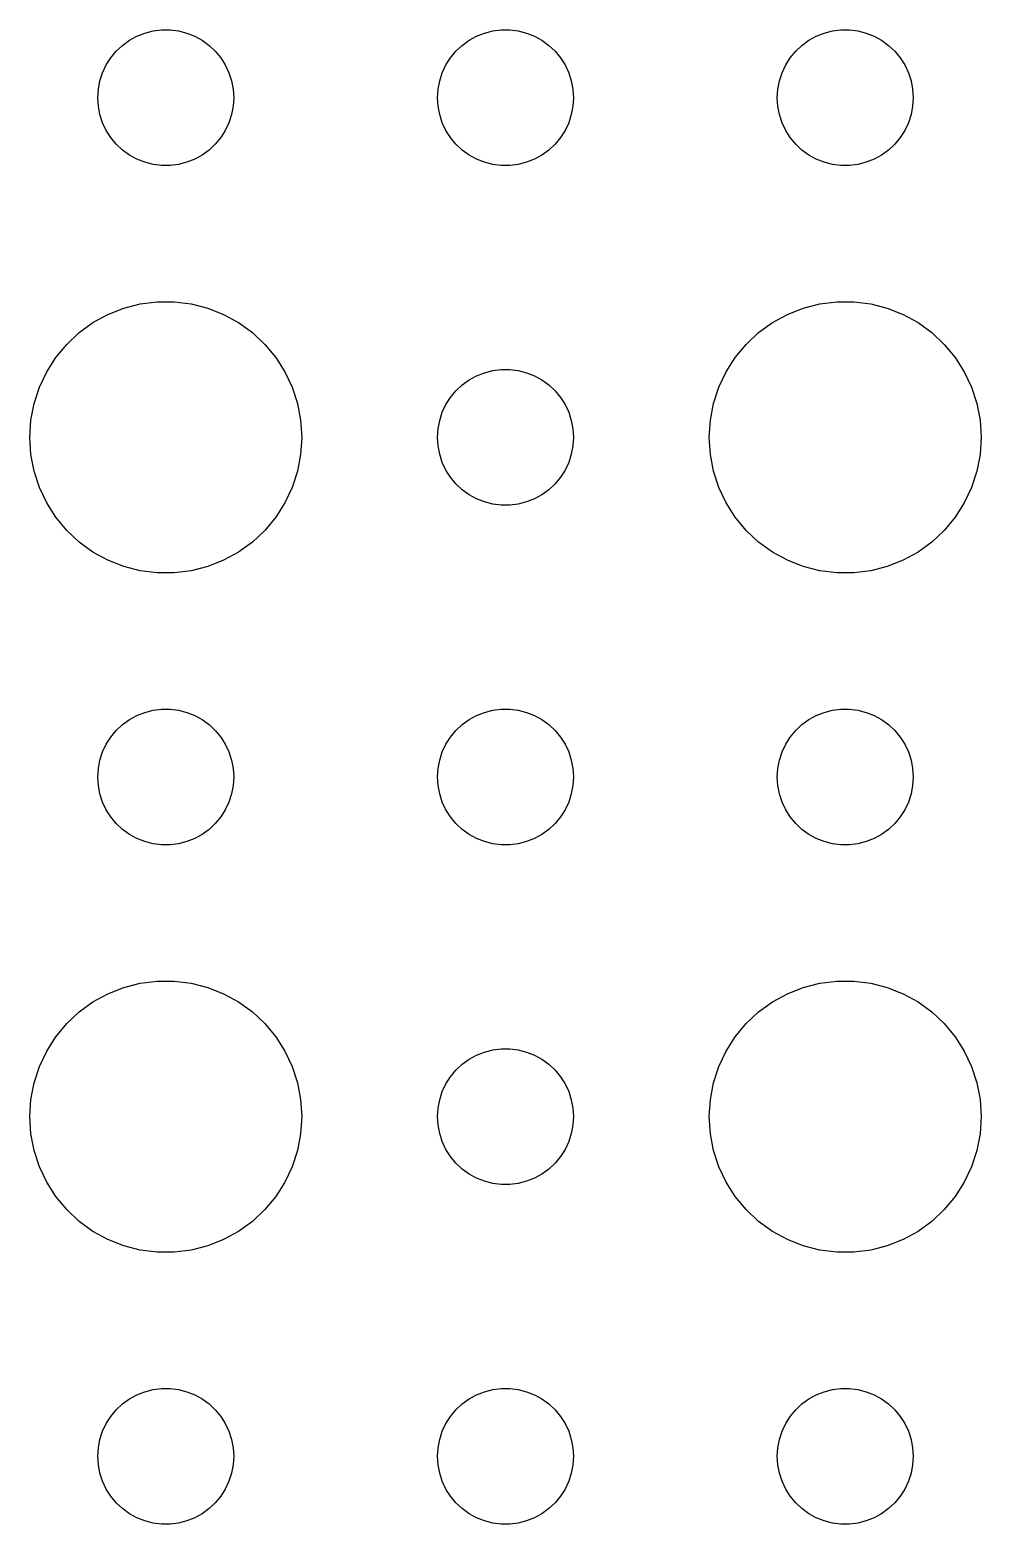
# Model space of a CAD drawing. Header units: metres. Extents: x -150 to 150, y -149 to 149.
# Drawn here: x 49.5 to 70.5, y -1.5 to 31.5 of the extents above; entities that cross this region are included whole.
import ezdxf

# ---------------------------------------------------------------- set-up
doc = ezdxf.new("R2010")
doc.units = ezdxf.units.M

msp = doc.modelspace()

# ---------------------------------------------------------------- linework, layer by layer
for p, q in [((51.6963, 31.2665), (51.8613, 31.3572)), ((51.8613, 31.3572), (52.0365, 31.4266)), ((52.0365, 31.4266), (52.2189, 31.4734)), ((52.2189, 31.4734), (52.4058, 31.497)), ((52.4058, 31.497), (52.5942, 31.497)), ((52.5942, 31.497), (52.7811, 31.4734)), ((52.7811, 31.4734), (52.9635, 31.4266)), ((52.9635, 31.4266), (53.1387, 31.3572)), ((53.1387, 31.3572), (53.3037, 31.2665)), ((59.1963, 31.2665), (59.3613, 31.3572)), ((59.3613, 31.3572), (59.5365, 31.4266)), ((59.5365, 31.4266), (59.7189, 31.4734)), ((59.7189, 31.4734), (59.9058, 31.497)), ((59.9058, 31.497), (60.0942, 31.497)), ((60.0942, 31.497), (60.2811, 31.4734)), ((60.2811, 31.4734), (60.4635, 31.4266)), ((60.4635, 31.4266), (60.6387, 31.3572)), ((60.6387, 31.3572), (60.8037, 31.2665)), ((66.6963, 31.2665), (66.8613, 31.3572)), ((66.8613, 31.3572), (67.0365, 31.4266)), ((67.0365, 31.4266), (67.2189, 31.4734)), ((67.2189, 31.4734), (67.4058, 31.497)), ((67.4058, 31.497), (67.5942, 31.497)), ((67.5942, 31.497), (67.7811, 31.4734)), ((67.7811, 31.4734), (67.9635, 31.4266)), ((67.9635, 31.4266), (68.1387, 31.3572)), ((68.1387, 31.3572), (68.3037, 31.2665)), ((51.2865, 30.8817), (51.4065, 31.0268)), ((51.4065, 31.0268), (51.5439, 31.1558)), ((51.5439, 31.1558), (51.6963, 31.2665)), ((53.3037, 31.2665), (53.4561, 31.1558)), ((53.4561, 31.1558), (53.5934, 31.0268)), ((53.5934, 31.0268), (53.7135, 30.8817)), ((58.7865, 30.8817), (58.9065, 31.0268)), ((58.9065, 31.0268), (59.0439, 31.1558)), ((59.0439, 31.1558), (59.1963, 31.2665)), ((60.8037, 31.2665), (60.9561, 31.1558)), ((60.9561, 31.1558), (61.0934, 31.0268)), ((61.0934, 31.0268), (61.2135, 30.8817)), ((66.2865, 30.8817), (66.4065, 31.0268)), ((66.4065, 31.0268), (66.5439, 31.1558)), ((66.5439, 31.1558), (66.6963, 31.2665)), ((68.3037, 31.2665), (68.4561, 31.1558)), ((68.4561, 31.1558), (68.5934, 31.0268)), ((68.5934, 31.0268), (68.7135, 30.8817)), ((51.1053, 30.5522), (51.1855, 30.7226)), ((51.1855, 30.7226), (51.2865, 30.8817)), ((53.7135, 30.8817), (53.8145, 30.7226)), ((53.8145, 30.7226), (53.8947, 30.5522)), ((58.6053, 30.5522), (58.6855, 30.7226)), ((58.6855, 30.7226), (58.7865, 30.8817)), ((61.2135, 30.8817), (61.3145, 30.7226)), ((61.3145, 30.7226), (61.3947, 30.5522)), ((66.1053, 30.5522), (66.1855, 30.7226)), ((66.1855, 30.7226), (66.2865, 30.8817)), ((68.7135, 30.8817), (68.8145, 30.7226)), ((68.8145, 30.7226), (68.8947, 30.5522)), ((51.0118, 30.188), (51.0471, 30.373)), ((51.0471, 30.373), (51.1053, 30.5522)), ((53.8947, 30.5522), (53.9529, 30.373)), ((53.9529, 30.373), (53.9882, 30.188)), ((58.5118, 30.188), (58.5471, 30.373)), ((58.5471, 30.373), (58.6053, 30.5522)), ((61.3947, 30.5522), (61.4529, 30.373)), ((61.4529, 30.373), (61.4882, 30.188)), ((66.0118, 30.188), (66.0471, 30.373)), ((66.0471, 30.373), (66.1053, 30.5522)), ((68.8947, 30.5522), (68.9529, 30.373)), ((68.9529, 30.373), (68.9882, 30.188)), ((51, 30), (51.0118, 30.188)), ((53.9882, 30.188), (54, 30)), ((58.5, 30), (58.5118, 30.188)), ((61.4882, 30.188), (61.5, 30)), ((66, 30), (66.0118, 30.188)), ((68.9882, 30.188), (69, 30)), ((51.0118, 29.812), (51, 30)), ((51.0471, 29.627), (51.0118, 29.812)), ((53.9882, 29.812), (53.9529, 29.627)), ((54, 30), (53.9882, 29.812)), ((58.5118, 29.812), (58.5, 30)), ((58.5471, 29.627), (58.5118, 29.812)), ((61.4882, 29.812), (61.4529, 29.627)), ((61.5, 30), (61.4882, 29.812)), ((66.0118, 29.812), (66, 30)), ((66.0471, 29.627), (66.0118, 29.812)), ((68.9882, 29.812), (68.9529, 29.627)), ((69, 30), (68.9882, 29.812)), ((51.1053, 29.4478), (51.0471, 29.627)), ((51.1855, 29.2774), (51.1053, 29.4478)), ((53.8947, 29.4478), (53.8145, 29.2774)), ((53.9529, 29.627), (53.8947, 29.4478)), ((58.6053, 29.4478), (58.5471, 29.627)), ((58.6855, 29.2774), (58.6053, 29.4478)), ((61.3947, 29.4478), (61.3145, 29.2774)), ((61.4529, 29.627), (61.3947, 29.4478)), ((66.1053, 29.4478), (66.0471, 29.627)), ((66.1855, 29.2774), (66.1053, 29.4478)), ((68.8947, 29.4478), (68.8145, 29.2774)), ((68.9529, 29.627), (68.8947, 29.4478)), ((51.2865, 29.1183), (51.1855, 29.2774)), ((51.4065, 28.9732), (51.2865, 29.1183)), ((53.7135, 29.1183), (53.5934, 28.9732)), ((53.8145, 29.2774), (53.7135, 29.1183)), ((58.7865, 29.1183), (58.6855, 29.2774)), ((58.9065, 28.9732), (58.7865, 29.1183)), ((61.2135, 29.1183), (61.0934, 28.9732)), ((61.3145, 29.2774), (61.2135, 29.1183)), ((66.2865, 29.1183), (66.1855, 29.2774)), ((66.4065, 28.9732), (66.2865, 29.1183)), ((68.7135, 29.1183), (68.5934, 28.9732)), ((68.8145, 29.2774), (68.7135, 29.1183)), ((51.5439, 28.8442), (51.4065, 28.9732)), ((51.6963, 28.7335), (51.5439, 28.8442)), ((51.8613, 28.6427), (51.6963, 28.7335)), ((53.3037, 28.7335), (53.1387, 28.6427)), ((53.4561, 28.8442), (53.3037, 28.7335)), ((53.5934, 28.9732), (53.4561, 28.8442)), ((59.0439, 28.8442), (58.9065, 28.9732)), ((59.1963, 28.7335), (59.0439, 28.8442)), ((59.3613, 28.6427), (59.1963, 28.7335)), ((60.8037, 28.7335), (60.6387, 28.6427)), ((60.9561, 28.8442), (60.8037, 28.7335)), ((61.0934, 28.9732), (60.9561, 28.8442)), ((66.5439, 28.8442), (66.4065, 28.9732)), ((66.6963, 28.7335), (66.5439, 28.8442)), ((66.8613, 28.6427), (66.6963, 28.7335)), ((68.3037, 28.7335), (68.1387, 28.6427)), ((68.4561, 28.8442), (68.3037, 28.7335)), ((68.5934, 28.9732), (68.4561, 28.8442)), ((52.0365, 28.5734), (51.8613, 28.6427)), ((52.2189, 28.5266), (52.0365, 28.5734)), ((52.4058, 28.503), (52.2189, 28.5266)), ((52.5942, 28.503), (52.4058, 28.503)), ((52.7811, 28.5266), (52.5942, 28.503)), ((52.9635, 28.5734), (52.7811, 28.5266)), ((53.1387, 28.6427), (52.9635, 28.5734)), ((59.5365, 28.5734), (59.3613, 28.6427)), ((59.7189, 28.5266), (59.5365, 28.5734)), ((59.9058, 28.503), (59.7189, 28.5266)), ((60.0942, 28.503), (59.9058, 28.503)), ((60.2811, 28.5266), (60.0942, 28.503)), ((60.4635, 28.5734), (60.2811, 28.5266)), ((60.6387, 28.6427), (60.4635, 28.5734)), ((67.0365, 28.5734), (66.8613, 28.6427)), ((67.2189, 28.5266), (67.0365, 28.5734)), ((67.4058, 28.503), (67.2189, 28.5266)), ((67.5942, 28.503), (67.4058, 28.503)), ((67.7811, 28.5266), (67.5942, 28.503)), ((67.9635, 28.5734), (67.7811, 28.5266)), ((68.1387, 28.6427), (67.9635, 28.5734)), ((51.5729, 25.3532), (51.9379, 25.4469)), ((51.9379, 25.4469), (52.3116, 25.4941)), ((52.3116, 25.4941), (52.6884, 25.4941)), ((52.6884, 25.4941), (53.0621, 25.4469)), ((53.0621, 25.4469), (53.427, 25.3532)), ((66.573, 25.3532), (66.9379, 25.4469)), ((66.9379, 25.4469), (67.3116, 25.4941)), ((67.3116, 25.4941), (67.6884, 25.4941)), ((67.6884, 25.4941), (68.0621, 25.4469)), ((68.0621, 25.4469), (68.427, 25.3532)), ((50.8925, 25.033), (51.2227, 25.2145)), ((51.2227, 25.2145), (51.5729, 25.3532)), ((53.427, 25.3532), (53.7773, 25.2145)), ((53.7773, 25.2145), (54.1075, 25.033)), ((65.8925, 25.033), (66.2227, 25.2145)), ((66.2227, 25.2145), (66.573, 25.3532)), ((68.427, 25.3532), (68.7773, 25.2145)), ((68.7773, 25.2145), (69.1075, 25.033)), ((50.3131, 24.5536), (50.5877, 24.8115)), ((50.5877, 24.8115), (50.8925, 25.033)), ((54.1075, 25.033), (54.4123, 24.8115)), ((54.4123, 24.8115), (54.6869, 24.5536)), ((65.3131, 24.5536), (65.5877, 24.8115)), ((65.5877, 24.8115), (65.8925, 25.033)), ((69.1075, 25.033), (69.4123, 24.8115)), ((69.4123, 24.8115), (69.6869, 24.5536)), ((50.0729, 24.2634), (50.3131, 24.5536)), ((54.6869, 24.5536), (54.927, 24.2634)), ((65.073, 24.2634), (65.3131, 24.5536)), ((69.6869, 24.5536), (69.927, 24.2634)), ((49.8711, 23.9453), (50.0729, 24.2634)), ((54.927, 24.2634), (55.1289, 23.9453)), ((64.8711, 23.9453), (65.073, 24.2634)), ((69.927, 24.2634), (70.1289, 23.9453)), ((49.7107, 23.6044), (49.8711, 23.9453)), ((55.1289, 23.9453), (55.2893, 23.6044)), ((59.0439, 23.6558), (59.1963, 23.7665)), ((59.1963, 23.7665), (59.3613, 23.8572)), ((59.3613, 23.8572), (59.5365, 23.9266)), ((59.5365, 23.9266), (59.7189, 23.9734)), ((59.7189, 23.9734), (59.9058, 23.997)), ((59.9058, 23.997), (60.0942, 23.997)), ((60.0942, 23.997), (60.2811, 23.9734)), ((60.2811, 23.9734), (60.4635, 23.9266)), ((60.4635, 23.9266), (60.6387, 23.8572)), ((60.6387, 23.8572), (60.8037, 23.7665)), ((60.8037, 23.7665), (60.9561, 23.6558)), ((64.7107, 23.6044), (64.8711, 23.9453)), ((70.1289, 23.9453), (70.2893, 23.6044)), ((49.5942, 23.2461), (49.7107, 23.6044)), ((55.2893, 23.6044), (55.4057, 23.2461)), ((58.7865, 23.3817), (58.9065, 23.5268)), ((58.9065, 23.5268), (59.0439, 23.6558)), ((60.9561, 23.6558), (61.0934, 23.5268)), ((61.0934, 23.5268), (61.2135, 23.3817)), ((64.5943, 23.2461), (64.7107, 23.6044)), ((70.2893, 23.6044), (70.4057, 23.2461)), ((49.5237, 22.876), (49.5942, 23.2461)), ((55.4057, 23.2461), (55.4763, 22.876)), ((58.6053, 23.0522), (58.6855, 23.2226)), ((58.6855, 23.2226), (58.7865, 23.3817)), ((61.2135, 23.3817), (61.3145, 23.2226)), ((61.3145, 23.2226), (61.3947, 23.0522)), ((64.5237, 22.876), (64.5943, 23.2461)), ((70.4057, 23.2461), (70.4763, 22.876)), ((49.5, 22.5), (49.5237, 22.876)), ((55.4763, 22.876), (55.5, 22.5)), ((58.5118, 22.688), (58.5471, 22.873)), ((58.5471, 22.873), (58.6053, 23.0522)), ((61.3947, 23.0522), (61.4529, 22.873)), ((61.4529, 22.873), (61.4882, 22.688)), ((64.5, 22.5), (64.5237, 22.876)), ((70.4763, 22.876), (70.5, 22.5)), ((49.5237, 22.124), (49.5, 22.5)), ((55.5, 22.5), (55.4763, 22.124)), ((58.5, 22.5), (58.5118, 22.688)), ((58.5118, 22.312), (58.5, 22.5)), ((61.4882, 22.688), (61.5, 22.5)), ((61.5, 22.5), (61.4882, 22.312)), ((64.5237, 22.124), (64.5, 22.5)), ((70.5, 22.5), (70.4763, 22.124)), ((49.5942, 21.7539), (49.5237, 22.124)), ((55.4763, 22.124), (55.4057, 21.7539)), ((58.5471, 22.127), (58.5118, 22.312)), ((58.6053, 21.9478), (58.5471, 22.127)), ((61.4529, 22.127), (61.3947, 21.9478)), ((61.4882, 22.312), (61.4529, 22.127)), ((64.5943, 21.7539), (64.5237, 22.124)), ((70.4763, 22.124), (70.4057, 21.7539)), ((58.6855, 21.7774), (58.6053, 21.9478)), ((58.7865, 21.6183), (58.6855, 21.7774)), ((61.3145, 21.7774), (61.2135, 21.6183)), ((61.3947, 21.9478), (61.3145, 21.7774)), ((49.7107, 21.3956), (49.5942, 21.7539)), ((55.4057, 21.7539), (55.2893, 21.3956)), ((58.9065, 21.4732), (58.7865, 21.6183)), ((59.0439, 21.3442), (58.9065, 21.4732)), ((61.0934, 21.4732), (60.9561, 21.3442)), ((61.2135, 21.6183), (61.0934, 21.4732)), ((64.7107, 21.3956), (64.5943, 21.7539)), ((70.4057, 21.7539), (70.2893, 21.3956)), ((49.8711, 21.0547), (49.7107, 21.3956)), ((55.2893, 21.3956), (55.1289, 21.0547)), ((59.1963, 21.2335), (59.0439, 21.3442)), ((59.3613, 21.1427), (59.1963, 21.2335)), ((59.5365, 21.0734), (59.3613, 21.1427)), ((60.6387, 21.1427), (60.4635, 21.0734)), ((60.8037, 21.2335), (60.6387, 21.1427)), ((60.9561, 21.3442), (60.8037, 21.2335)), ((64.8711, 21.0547), (64.7107, 21.3956)), ((70.2893, 21.3956), (70.1289, 21.0547)), ((50.0729, 20.7366), (49.8711, 21.0547)), ((55.1289, 21.0547), (54.927, 20.7366)), ((59.7189, 21.0266), (59.5365, 21.0734)), ((59.9058, 21.003), (59.7189, 21.0266)), ((60.0942, 21.003), (59.9058, 21.003)), ((60.2811, 21.0266), (60.0942, 21.003)), ((60.4635, 21.0734), (60.2811, 21.0266)), ((65.073, 20.7366), (64.8711, 21.0547)), ((70.1289, 21.0547), (69.927, 20.7366)), ((50.3131, 20.4464), (50.0729, 20.7366)), ((54.927, 20.7366), (54.6869, 20.4464)), ((65.3131, 20.4464), (65.073, 20.7366)), ((69.927, 20.7366), (69.6869, 20.4464)), ((50.5877, 20.1884), (50.3131, 20.4464)), ((50.8925, 19.967), (50.5877, 20.1884)), ((54.4123, 20.1884), (54.1075, 19.967)), ((54.6869, 20.4464), (54.4123, 20.1884)), ((65.5877, 20.1884), (65.3131, 20.4464)), ((65.8925, 19.967), (65.5877, 20.1884)), ((69.4123, 20.1884), (69.1075, 19.967)), ((69.6869, 20.4464), (69.4123, 20.1884)), ((51.2227, 19.7855), (50.8925, 19.967)), ((54.1075, 19.967), (53.7773, 19.7855)), ((66.2227, 19.7855), (65.8925, 19.967)), ((69.1075, 19.967), (68.7773, 19.7855)), ((51.5729, 19.6468), (51.2227, 19.7855)), ((51.9379, 19.5531), (51.5729, 19.6468)), ((52.3116, 19.5059), (51.9379, 19.5531)), ((52.6884, 19.5059), (52.3116, 19.5059)), ((53.0621, 19.5531), (52.6884, 19.5059)), ((53.427, 19.6468), (53.0621, 19.5531)), ((53.7773, 19.7855), (53.427, 19.6468)), ((66.573, 19.6468), (66.2227, 19.7855)), ((66.9379, 19.5531), (66.573, 19.6468)), ((67.3116, 19.5059), (66.9379, 19.5531)), ((67.6884, 19.5059), (67.3116, 19.5059)), ((68.0621, 19.5531), (67.6884, 19.5059)), ((68.427, 19.6468), (68.0621, 19.5531)), ((68.7773, 19.7855), (68.427, 19.6468)), ((51.5439, 16.1558), (51.6963, 16.2665)), ((51.6963, 16.2665), (51.8613, 16.3572)), ((51.8613, 16.3572), (52.0365, 16.4266)), ((52.0365, 16.4266), (52.2189, 16.4734)), ((52.2189, 16.4734), (52.4058, 16.497)), ((52.4058, 16.497), (52.5942, 16.497)), ((52.5942, 16.497), (52.7811, 16.4734)), ((52.7811, 16.4734), (52.9635, 16.4266)), ((52.9635, 16.4266), (53.1387, 16.3572)), ((53.1387, 16.3572), (53.3037, 16.2665)), ((53.3037, 16.2665), (53.4561, 16.1558)), ((59.0439, 16.1558), (59.1963, 16.2665)), ((59.1963, 16.2665), (59.3613, 16.3572)), ((59.3613, 16.3572), (59.5365, 16.4266)), ((59.5365, 16.4266), (59.7189, 16.4734)), ((59.7189, 16.4734), (59.9058, 16.497)), ((59.9058, 16.497), (60.0942, 16.497)), ((60.0942, 16.497), (60.2811, 16.4734)), ((60.2811, 16.4734), (60.4635, 16.4266)), ((60.4635, 16.4266), (60.6387, 16.3572)), ((60.6387, 16.3572), (60.8037, 16.2665)), ((60.8037, 16.2665), (60.9561, 16.1558)), ((66.5439, 16.1558), (66.6963, 16.2665)), ((66.6963, 16.2665), (66.8613, 16.3572)), ((66.8613, 16.3572), (67.0365, 16.4266)), ((67.0365, 16.4266), (67.2189, 16.4734)), ((67.2189, 16.4734), (67.4058, 16.497)), ((67.4058, 16.497), (67.5942, 16.497)), ((67.5942, 16.497), (67.7811, 16.4734)), ((67.7811, 16.4734), (67.9635, 16.4266)), ((67.9635, 16.4266), (68.1387, 16.3572)), ((68.1387, 16.3572), (68.3037, 16.2665)), ((68.3037, 16.2665), (68.4561, 16.1558)), ((51.1855, 15.7226), (51.2865, 15.8817)), ((51.2865, 15.8817), (51.4065, 16.0268)), ((51.4065, 16.0268), (51.5439, 16.1558)), ((53.4561, 16.1558), (53.5934, 16.0268)), ((53.5934, 16.0268), (53.7135, 15.8817)), ((53.7135, 15.8817), (53.8145, 15.7226)), ((58.6855, 15.7226), (58.7865, 15.8817)), ((58.7865, 15.8817), (58.9065, 16.0268)), ((58.9065, 16.0268), (59.0439, 16.1558)), ((60.9561, 16.1558), (61.0934, 16.0268)), ((61.0934, 16.0268), (61.2135, 15.8817)), ((61.2135, 15.8817), (61.3145, 15.7226)), ((66.1855, 15.7226), (66.2865, 15.8817)), ((66.2865, 15.8817), (66.4065, 16.0268)), ((66.4065, 16.0268), (66.5439, 16.1558)), ((68.4561, 16.1558), (68.5934, 16.0268)), ((68.5934, 16.0268), (68.7135, 15.8817)), ((68.7135, 15.8817), (68.8145, 15.7226)), ((51.0471, 15.373), (51.1053, 15.5522)), ((51.1053, 15.5522), (51.1855, 15.7226)), ((53.8145, 15.7226), (53.8947, 15.5522)), ((53.8947, 15.5522), (53.9529, 15.373)), ((58.5471, 15.373), (58.6053, 15.5522)), ((58.6053, 15.5522), (58.6855, 15.7226)), ((61.3145, 15.7226), (61.3947, 15.5522)), ((61.3947, 15.5522), (61.4529, 15.373)), ((66.0471, 15.373), (66.1053, 15.5522)), ((66.1053, 15.5522), (66.1855, 15.7226)), ((68.8145, 15.7226), (68.8947, 15.5522)), ((68.8947, 15.5522), (68.9529, 15.373)), ((51, 15), (51.0118, 15.188)), ((51.0118, 15.188), (51.0471, 15.373)), ((53.9529, 15.373), (53.9882, 15.188)), ((53.9882, 15.188), (54, 15)), ((58.5, 15), (58.5118, 15.188)), ((58.5118, 15.188), (58.5471, 15.373)), ((61.4529, 15.373), (61.4882, 15.188)), ((61.4882, 15.188), (61.5, 15)), ((66, 15), (66.0118, 15.188)), ((66.0118, 15.188), (66.0471, 15.373)), ((68.9529, 15.373), (68.9882, 15.188)), ((68.9882, 15.188), (69, 15)), ((51.0118, 14.812), (51, 15)), ((54, 15), (53.9882, 14.812)), ((58.5118, 14.812), (58.5, 15)), ((61.5, 15), (61.4882, 14.812)), ((66.0118, 14.812), (66, 15)), ((69, 15), (68.9882, 14.812)), ((51.0471, 14.627), (51.0118, 14.812)), ((51.1053, 14.4478), (51.0471, 14.627)), ((53.9529, 14.627), (53.8947, 14.4478)), ((53.9882, 14.812), (53.9529, 14.627)), ((58.5471, 14.627), (58.5118, 14.812)), ((58.6053, 14.4478), (58.5471, 14.627)), ((61.4529, 14.627), (61.3947, 14.4478)), ((61.4882, 14.812), (61.4529, 14.627)), ((66.0471, 14.627), (66.0118, 14.812)), ((66.1053, 14.4478), (66.0471, 14.627)), ((68.9529, 14.627), (68.8947, 14.4478)), ((68.9882, 14.812), (68.9529, 14.627)), ((51.1855, 14.2774), (51.1053, 14.4478)), ((51.2865, 14.1183), (51.1855, 14.2774)), ((53.8145, 14.2774), (53.7135, 14.1183)), ((53.8947, 14.4478), (53.8145, 14.2774)), ((58.6855, 14.2774), (58.6053, 14.4478)), ((58.7865, 14.1183), (58.6855, 14.2774)), ((61.3145, 14.2774), (61.2135, 14.1183)), ((61.3947, 14.4478), (61.3145, 14.2774)), ((66.1855, 14.2774), (66.1053, 14.4478)), ((66.2865, 14.1183), (66.1855, 14.2774)), ((68.8145, 14.2774), (68.7135, 14.1183)), ((68.8947, 14.4478), (68.8145, 14.2774)), ((51.4065, 13.9732), (51.2865, 14.1183)), ((51.5439, 13.8442), (51.4065, 13.9732)), ((53.5934, 13.9732), (53.4561, 13.8442)), ((53.7135, 14.1183), (53.5934, 13.9732)), ((58.9065, 13.9732), (58.7865, 14.1183)), ((59.0439, 13.8442), (58.9065, 13.9732)), ((61.0934, 13.9732), (60.9561, 13.8442)), ((61.2135, 14.1183), (61.0934, 13.9732)), ((66.4065, 13.9732), (66.2865, 14.1183)), ((66.5439, 13.8442), (66.4065, 13.9732)), ((68.5934, 13.9732), (68.4561, 13.8442)), ((68.7135, 14.1183), (68.5934, 13.9732)), ((51.6963, 13.7335), (51.5439, 13.8442)), ((51.8613, 13.6427), (51.6963, 13.7335)), ((52.0365, 13.5734), (51.8613, 13.6427)), ((52.2189, 13.5266), (52.0365, 13.5734)), ((52.9635, 13.5734), (52.7811, 13.5266)), ((53.1387, 13.6427), (52.9635, 13.5734)), ((53.3037, 13.7335), (53.1387, 13.6427)), ((53.4561, 13.8442), (53.3037, 13.7335)), ((59.1963, 13.7335), (59.0439, 13.8442)), ((59.3613, 13.6427), (59.1963, 13.7335)), ((59.5365, 13.5734), (59.3613, 13.6427)), ((59.7189, 13.5266), (59.5365, 13.5734)), ((60.4635, 13.5734), (60.2811, 13.5266)), ((60.6387, 13.6427), (60.4635, 13.5734)), ((60.8037, 13.7335), (60.6387, 13.6427)), ((60.9561, 13.8442), (60.8037, 13.7335)), ((66.6963, 13.7335), (66.5439, 13.8442)), ((66.8613, 13.6427), (66.6963, 13.7335)), ((67.0365, 13.5734), (66.8613, 13.6427)), ((67.2189, 13.5266), (67.0365, 13.5734)), ((67.9635, 13.5734), (67.7811, 13.5266)), ((68.1387, 13.6427), (67.9635, 13.5734)), ((68.3037, 13.7335), (68.1387, 13.6427)), ((68.4561, 13.8442), (68.3037, 13.7335)), ((52.4058, 13.5029), (52.2189, 13.5266)), ((52.5942, 13.5029), (52.4058, 13.5029)), ((52.7811, 13.5266), (52.5942, 13.5029)), ((59.9058, 13.5029), (59.7189, 13.5266)), ((60.0942, 13.5029), (59.9058, 13.5029)), ((60.2811, 13.5266), (60.0942, 13.5029)), ((67.4058, 13.5029), (67.2189, 13.5266)), ((67.5942, 13.5029), (67.4058, 13.5029)), ((67.7811, 13.5266), (67.5942, 13.5029)), ((51.2227, 10.2145), (51.5729, 10.3532)), ((51.5729, 10.3532), (51.9379, 10.4469)), ((51.9379, 10.4469), (52.3116, 10.4941)), ((52.3116, 10.4941), (52.6884, 10.4941)), ((52.6884, 10.4941), (53.0621, 10.4469)), ((53.0621, 10.4469), (53.427, 10.3532)), ((53.427, 10.3532), (53.7773, 10.2145)), ((66.2227, 10.2145), (66.573, 10.3532)), ((66.573, 10.3532), (66.9379, 10.4469)), ((66.9379, 10.4469), (67.3116, 10.4941)), ((67.3116, 10.4941), (67.6884, 10.4941)), ((67.6884, 10.4941), (68.0621, 10.4469)), ((68.0621, 10.4469), (68.427, 10.3532)), ((68.427, 10.3532), (68.7773, 10.2145)), ((50.5877, 9.81154), (50.8925, 10.033)), ((50.8925, 10.033), (51.2227, 10.2145)), ((53.7773, 10.2145), (54.1075, 10.033)), ((54.1075, 10.033), (54.4123, 9.81154)), ((65.5877, 9.81154), (65.8925, 10.033)), ((65.8925, 10.033), (66.2227, 10.2145)), ((68.7773, 10.2145), (69.1075, 10.033)), ((69.1075, 10.033), (69.4123, 9.81154)), ((50.3131, 9.55363), (50.5877, 9.81154)), ((54.4123, 9.81154), (54.6869, 9.55363)), ((65.3131, 9.55363), (65.5877, 9.81154)), ((69.4123, 9.81154), (69.6869, 9.55363)), ((49.8711, 8.94525), (50.0729, 9.26335)), ((50.0729, 9.26335), (50.3131, 9.55363)), ((54.6869, 9.55363), (54.927, 9.26335)), ((54.927, 9.26335), (55.1289, 8.94525)), ((64.8711, 8.94525), (65.073, 9.26335)), ((65.073, 9.26335), (65.3131, 9.55363)), ((69.6869, 9.55363), (69.927, 9.26335)), ((69.927, 9.26335), (70.1289, 8.94525)), ((49.7107, 8.60437), (49.8711, 8.94525)), ((55.1289, 8.94525), (55.2893, 8.60437)), ((59.3613, 8.85724), (59.5365, 8.92657)), ((59.5365, 8.92657), (59.7189, 8.97342)), ((59.7189, 8.97342), (59.9058, 8.99704)), ((59.9058, 8.99704), (60.0942, 8.99704)), ((60.0942, 8.99704), (60.2811, 8.97342)), ((60.2811, 8.97342), (60.4635, 8.92657)), ((60.4635, 8.92657), (60.6387, 8.85724)), ((64.7107, 8.60437), (64.8711, 8.94525)), ((70.1289, 8.94525), (70.2893, 8.60437)), ((49.5942, 8.24606), (49.7107, 8.60437)), ((55.2893, 8.60437), (55.4057, 8.24606)), ((58.9065, 8.52681), (59.0439, 8.65576)), ((59.0439, 8.65576), (59.1963, 8.76648)), ((59.1963, 8.76648), (59.3613, 8.85724)), ((60.6387, 8.85724), (60.8037, 8.76648)), ((60.8037, 8.76648), (60.9561, 8.65576)), ((60.9561, 8.65576), (61.0934, 8.52681)), ((64.5943, 8.24606), (64.7107, 8.60437)), ((70.2893, 8.60437), (70.4057, 8.24606)), ((58.6855, 8.22263), (58.7865, 8.38167)), ((58.7865, 8.38167), (58.9065, 8.52681)), ((61.0934, 8.52681), (61.2135, 8.38167)), ((61.2135, 8.38167), (61.3145, 8.22263)), ((49.5237, 7.87599), (49.5942, 8.24606)), ((55.4057, 8.24606), (55.4763, 7.87599)), ((58.5471, 7.87303), (58.6053, 8.05219)), ((58.6053, 8.05219), (58.6855, 8.22263)), ((61.3145, 8.22263), (61.3947, 8.05219)), ((61.3947, 8.05219), (61.4529, 7.87303)), ((64.5237, 7.87599), (64.5943, 8.24606)), ((70.4057, 8.24606), (70.4763, 7.87599)), ((49.5, 7.5), (49.5237, 7.87599)), ((55.4763, 7.87599), (55.5, 7.5)), ((58.5, 7.5), (58.5118, 7.68799)), ((58.5118, 7.68799), (58.5471, 7.87303)), ((61.4529, 7.87303), (61.4882, 7.68799)), ((61.4882, 7.68799), (61.5, 7.5)), ((64.5, 7.5), (64.5237, 7.87599)), ((70.4763, 7.87599), (70.5, 7.5)), ((49.5237, 7.12399), (49.5, 7.5)), ((55.5, 7.5), (55.4763, 7.12399)), ((58.5118, 7.312), (58.5, 7.5)), ((58.5471, 7.12695), (58.5118, 7.312)), ((61.4882, 7.312), (61.4529, 7.12695)), ((61.5, 7.5), (61.4882, 7.312)), ((64.5237, 7.12399), (64.5, 7.5)), ((70.5, 7.5), (70.4763, 7.12399)), ((49.5942, 6.75392), (49.5237, 7.12399)), ((55.4763, 7.12399), (55.4057, 6.75392)), ((58.6053, 6.9478), (58.5471, 7.12695)), ((58.6855, 6.77736), (58.6053, 6.9478)), ((61.3947, 6.9478), (61.3145, 6.77736)), ((61.4529, 7.12695), (61.3947, 6.9478)), ((64.5943, 6.75392), (64.5237, 7.12399)), ((70.4763, 7.12399), (70.4057, 6.75392)), ((49.7107, 6.39561), (49.5942, 6.75392)), ((55.4057, 6.75392), (55.2893, 6.39561)), ((58.7865, 6.61832), (58.6855, 6.77736)), ((58.9065, 6.47318), (58.7865, 6.61832)), ((61.2135, 6.61832), (61.0934, 6.47318)), ((61.3145, 6.77736), (61.2135, 6.61832)), ((64.7107, 6.39561), (64.5943, 6.75392)), ((70.4057, 6.75392), (70.2893, 6.39561)), ((49.8711, 6.05473), (49.7107, 6.39561)), ((55.2893, 6.39561), (55.1289, 6.05473)), ((59.0439, 6.34422), (58.9065, 6.47318)), ((59.1963, 6.23351), (59.0439, 6.34422)), ((60.9561, 6.34422), (60.8037, 6.23351)), ((61.0934, 6.47318), (60.9561, 6.34422)), ((64.8711, 6.05473), (64.7107, 6.39561)), ((70.2893, 6.39561), (70.1289, 6.05473)), ((50.0729, 5.73663), (49.8711, 6.05473)), ((55.1289, 6.05473), (54.927, 5.73663)), ((59.3613, 6.14275), (59.1963, 6.23351)), ((59.5365, 6.07341), (59.3613, 6.14275)), ((59.7189, 6.02657), (59.5365, 6.07341)), ((59.9058, 6.00294), (59.7189, 6.02657)), ((60.0942, 6.00294), (59.9058, 6.00294)), ((60.2811, 6.02657), (60.0942, 6.00294)), ((60.4635, 6.07341), (60.2811, 6.02657)), ((60.6387, 6.14275), (60.4635, 6.07341)), ((60.8037, 6.23351), (60.6387, 6.14275)), ((65.073, 5.73663), (64.8711, 6.05473)), ((70.1289, 6.05473), (69.927, 5.73663)), ((50.3131, 5.44635), (50.0729, 5.73663)), ((54.927, 5.73663), (54.6869, 5.44635)), ((65.3131, 5.44635), (65.073, 5.73663)), ((69.927, 5.73663), (69.6869, 5.44635)), ((50.5877, 5.18845), (50.3131, 5.44635)), ((54.6869, 5.44635), (54.4123, 5.18845)), ((65.5877, 5.18845), (65.3131, 5.44635)), ((69.6869, 5.44635), (69.4123, 5.18845)), ((50.8925, 4.96701), (50.5877, 5.18845)), ((51.2227, 4.78551), (50.8925, 4.96701)), ((54.1075, 4.96701), (53.7773, 4.78551)), ((54.4123, 5.18845), (54.1075, 4.96701)), ((65.8925, 4.96701), (65.5877, 5.18845)), ((66.2227, 4.78551), (65.8925, 4.96701)), ((69.1075, 4.96701), (68.7773, 4.78551)), ((69.4123, 5.18845), (69.1075, 4.96701)), ((51.5729, 4.64682), (51.2227, 4.78551)), ((51.9379, 4.55313), (51.5729, 4.64682)), ((53.427, 4.64682), (53.0621, 4.55313)), ((53.7773, 4.78551), (53.427, 4.64682)), ((66.573, 4.64682), (66.2227, 4.78551)), ((66.9379, 4.55313), (66.573, 4.64682)), ((68.427, 4.64682), (68.0621, 4.55313)), ((68.7773, 4.78551), (68.427, 4.64682)), ((52.3116, 4.50591), (51.9379, 4.55313)), ((52.6884, 4.50591), (52.3116, 4.50591)), ((53.0621, 4.55313), (52.6884, 4.50591)), ((67.3116, 4.50591), (66.9379, 4.55313)), ((67.6884, 4.50591), (67.3116, 4.50591)), ((68.0621, 4.55313), (67.6884, 4.50591)), ((51.6963, 1.26648), (51.8613, 1.35724)), ((51.8613, 1.35724), (52.0365, 1.42657)), ((52.0365, 1.42657), (52.2189, 1.47342)), ((52.2189, 1.47342), (52.4058, 1.49704)), ((52.4058, 1.49704), (52.5942, 1.49704)), ((52.5942, 1.49704), (52.7811, 1.47342)), ((52.7811, 1.47342), (52.9635, 1.42657)), ((52.9635, 1.42657), (53.1387, 1.35724)), ((53.1387, 1.35724), (53.3037, 1.26648)), ((59.1963, 1.26648), (59.3613, 1.35724)), ((59.3613, 1.35724), (59.5365, 1.42657)), ((59.5365, 1.42657), (59.7189, 1.47342)), ((59.7189, 1.47342), (59.9058, 1.49704)), ((59.9058, 1.49704), (60.0942, 1.49704)), ((60.0942, 1.49704), (60.2811, 1.47342)), ((60.2811, 1.47342), (60.4635, 1.42657)), ((60.4635, 1.42657), (60.6387, 1.35724)), ((60.6387, 1.35724), (60.8037, 1.26648)), ((66.6963, 1.26648), (66.8613, 1.35724)), ((66.8613, 1.35724), (67.0365, 1.42657)), ((67.0365, 1.42657), (67.2189, 1.47342)), ((67.2189, 1.47342), (67.4058, 1.49704)), ((67.4058, 1.49704), (67.5942, 1.49704)), ((67.5942, 1.49704), (67.7811, 1.47342)), ((67.7811, 1.47342), (67.9635, 1.42657)), ((67.9635, 1.42657), (68.1387, 1.35724)), ((68.1387, 1.35724), (68.3037, 1.26648)), ((51.2865, 0.88167), (51.4065, 1.02681)), ((51.4065, 1.02681), (51.5439, 1.15576)), ((51.5439, 1.15576), (51.6963, 1.26648)), ((53.3037, 1.26648), (53.4561, 1.15576)), ((53.4561, 1.15576), (53.5934, 1.02681)), ((53.5934, 1.02681), (53.7135, 0.88167)), ((58.7865, 0.88167), (58.9065, 1.02681)), ((58.9065, 1.02681), (59.0439, 1.15576)), ((59.0439, 1.15576), (59.1963, 1.26648)), ((60.8037, 1.26648), (60.9561, 1.15576)), ((60.9561, 1.15576), (61.0934, 1.02681)), ((61.0934, 1.02681), (61.2135, 0.88167)), ((66.2865, 0.88167), (66.4065, 1.02681)), ((66.4065, 1.02681), (66.5439, 1.15576)), ((66.5439, 1.15576), (66.6963, 1.26648)), ((68.3037, 1.26648), (68.4561, 1.15576)), ((68.4561, 1.15576), (68.5934, 1.02681)), ((68.5934, 1.02681), (68.7135, 0.88167)), ((51.1053, 0.55219), (51.1855, 0.72263)), ((51.1855, 0.72263), (51.2865, 0.88167)), ((53.7135, 0.88167), (53.8145, 0.72263)), ((53.8145, 0.72263), (53.8947, 0.55219)), ((58.6053, 0.55219), (58.6855, 0.72263)), ((58.6855, 0.72263), (58.7865, 0.88167)), ((61.2135, 0.88167), (61.3145, 0.72263)), ((61.3145, 0.72263), (61.3947, 0.55219)), ((66.1053, 0.55219), (66.1855, 0.72263)), ((66.1855, 0.72263), (66.2865, 0.88167)), ((68.7135, 0.88167), (68.8145, 0.72263)), ((68.8145, 0.72263), (68.8947, 0.55219)), ((51.0118, 0.18799), (51.0471, 0.37303)), ((51.0471, 0.37303), (51.1053, 0.55219)), ((53.8947, 0.55219), (53.9529, 0.37303)), ((53.9529, 0.37303), (53.9882, 0.18799)), ((58.5118, 0.18799), (58.5471, 0.37303)), ((58.5471, 0.37303), (58.6053, 0.55219)), ((61.3947, 0.55219), (61.4529, 0.37303)), ((61.4529, 0.37303), (61.4882, 0.18799)), ((66.0118, 0.18799), (66.0471, 0.37303)), ((66.0471, 0.37303), (66.1053, 0.55219)), ((68.8947, 0.55219), (68.9529, 0.37303)), ((68.9529, 0.37303), (68.9882, 0.18799)), ((51, 0), (51.0118, 0.18799)), ((51.0118, -0.18799), (51, 0)), ((53.9882, 0.18799), (54, 0)), ((54, 0), (53.9882, -0.18799)), ((58.5, 0), (58.5118, 0.18799)), ((58.5118, -0.18799), (58.5, 0)), ((61.4882, 0.18799), (61.5, 0)), ((61.5, 0), (61.4882, -0.18799)), ((66, 0), (66.0118, 0.18799)), ((66.0118, -0.18799), (66, 0)), ((68.9882, 0.18799), (69, 0)), ((69, 0), (68.9882, -0.18799)), ((51.0471, -0.37303), (51.0118, -0.18799)), ((53.9882, -0.18799), (53.9529, -0.37303)), ((58.5471, -0.37303), (58.5118, -0.18799)), ((61.4882, -0.18799), (61.4529, -0.37303)), ((66.0471, -0.37303), (66.0118, -0.18799)), ((68.9882, -0.18799), (68.9529, -0.37303)), ((51.1053, -0.55219), (51.0471, -0.37303)), ((51.1855, -0.72263), (51.1053, -0.55219)), ((53.8947, -0.55219), (53.8145, -0.72263)), ((53.9529, -0.37303), (53.8947, -0.55219)), ((58.6053, -0.55219), (58.5471, -0.37303)), ((58.6855, -0.72263), (58.6053, -0.55219)), ((61.3947, -0.55219), (61.3145, -0.72263)), ((61.4529, -0.37303), (61.3947, -0.55219)), ((66.1053, -0.55219), (66.0471, -0.37303)), ((66.1855, -0.72263), (66.1053, -0.55219)), ((68.8947, -0.55219), (68.8145, -0.72263)), ((68.9529, -0.37303), (68.8947, -0.55219)), ((51.2865, -0.88167), (51.1855, -0.72263)), ((51.4065, -1.02681), (51.2865, -0.88167)), ((53.7135, -0.88167), (53.5934, -1.02681)), ((53.8145, -0.72263), (53.7135, -0.88167)), ((58.7865, -0.88167), (58.6855, -0.72263)), ((58.9065, -1.02681), (58.7865, -0.88167)), ((61.2135, -0.88167), (61.0934, -1.02681)), ((61.3145, -0.72263), (61.2135, -0.88167)), ((66.2865, -0.88167), (66.1855, -0.72263)), ((66.4065, -1.02681), (66.2865, -0.88167)), ((68.7135, -0.88167), (68.5934, -1.02681)), ((68.8145, -0.72263), (68.7135, -0.88167)), ((51.5439, -1.15576), (51.4065, -1.02681)), ((51.6963, -1.26648), (51.5439, -1.15576)), ((51.8613, -1.35724), (51.6963, -1.26648)), ((53.3037, -1.26648), (53.1387, -1.35724)), ((53.4561, -1.15576), (53.3037, -1.26648)), ((53.5934, -1.02681), (53.4561, -1.15576)), ((59.0439, -1.15576), (58.9065, -1.02681)), ((59.1963, -1.26648), (59.0439, -1.15576)), ((59.3613, -1.35724), (59.1963, -1.26648)), ((60.8037, -1.26648), (60.6387, -1.35724)), ((60.9561, -1.15576), (60.8037, -1.26648)), ((61.0934, -1.02681), (60.9561, -1.15576)), ((66.5439, -1.15576), (66.4065, -1.02681)), ((66.6963, -1.26648), (66.5439, -1.15576)), ((66.8613, -1.35724), (66.6963, -1.26648)), ((68.3037, -1.26648), (68.1387, -1.35724)), ((68.4561, -1.15576), (68.3037, -1.26648)), ((68.5934, -1.02681), (68.4561, -1.15576)), ((52.0365, -1.42657), (51.8613, -1.35724)), ((52.2189, -1.47342), (52.0365, -1.42657)), ((52.4058, -1.49704), (52.2189, -1.47342)), ((52.5942, -1.49704), (52.4058, -1.49704)), ((52.7811, -1.47342), (52.5942, -1.49704)), ((52.9635, -1.42657), (52.7811, -1.47342)), ((53.1387, -1.35724), (52.9635, -1.42657)), ((59.5365, -1.42657), (59.3613, -1.35724)), ((59.7189, -1.47342), (59.5365, -1.42657)), ((59.9058, -1.49704), (59.7189, -1.47342)), ((60.0942, -1.49704), (59.9058, -1.49704)), ((60.2811, -1.47342), (60.0942, -1.49704)), ((60.4635, -1.42657), (60.2811, -1.47342)), ((60.6387, -1.35724), (60.4635, -1.42657)), ((67.0365, -1.42657), (66.8613, -1.35724)), ((67.2189, -1.47342), (67.0365, -1.42657)), ((67.4058, -1.49704), (67.2189, -1.47342)), ((67.5942, -1.49704), (67.4058, -1.49704)), ((67.7811, -1.47342), (67.5942, -1.49704)), ((67.9635, -1.42657), (67.7811, -1.47342)), ((68.1387, -1.35724), (67.9635, -1.42657))]:
    msp.add_line(p, q)

doc.saveas('drawing.dxf')
